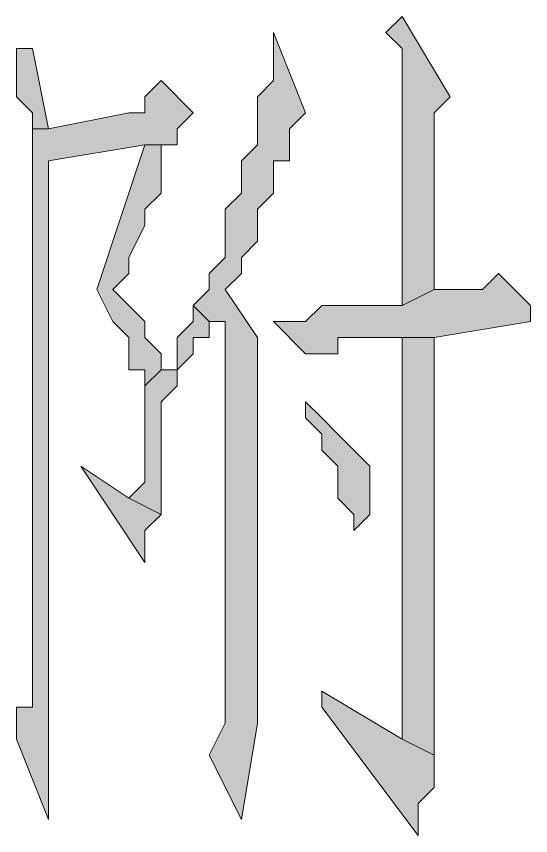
# Model space of a CAD drawing. Header units: millimetres. Extents: x 6 to 291, y 4 to 206.
# Drawn here: x 244.814 to 246.168, y 26.077 to 28.236 of the extents above; entities that cross this region are included whole.
import ezdxf

# ---------------------------------------------------------------- set-up
doc = ezdxf.new("R2010")
doc.units = ezdxf.units.MM
doc.layers.add('C00-00-00', color=7, linetype='Continuous')

msp = doc.modelspace()

# ---------------------------------------------------------------- hatches: boundary and pattern name
at = {"layer": 'C00-00-00'}
h = msp.add_hatch(color=256, dxfattribs=at)
h.dxf.hatch_style = 2
h.paths.add_polyline_path([(245.829665, 28.236342), (245.787332, 28.194008), (245.829665, 28.151675), (245.829665, 28.109342), (245.829665, 28.067008), (245.829665, 27.474342), (245.914332, 27.516675), (245.914332, 27.813008), (245.914332, 27.855342), (245.914332, 27.940008), (245.914332, 27.982342), (245.956665, 28.024675)])
h = msp.add_hatch(color=256, dxfattribs=at)
h.dxf.hatch_style = 2
h.paths.add_polyline_path([(245.491007, 28.193999), (245.491007, 28.066999), (245.448674, 28.024666), (245.448674, 27.982333), (245.448674, 27.939999), (245.448674, 27.897666), (245.40634, 27.855333), (245.40634, 27.812999), (245.40634, 27.770666), (245.364007, 27.728333), (245.364007, 27.685999), (245.364007, 27.643666), (245.364007, 27.601333), (245.321674, 27.558999), (245.321674, 27.516666), (245.27934, 27.474333), (245.321674, 27.431999), (245.364007, 27.431999), (245.364007, 27.347333), (245.364007, 26.373666), (245.321674, 26.288999), (245.40634, 26.119666), (245.448674, 26.373666), (245.448674, 27.347333), (245.448674, 27.389666), (245.364007, 27.516666), (245.40634, 27.558999), (245.40634, 27.601333), (245.448674, 27.643666), (245.448674, 27.685999), (245.448674, 27.728333), (245.491007, 27.770666), (245.491007, 27.812999), (245.491007, 27.855333), (245.53334, 27.855333), (245.53334, 27.897666), (245.53334, 27.939999), (245.575674, 27.982333)])
h = msp.add_hatch(color=256, dxfattribs=at)
h.dxf.hatch_style = 2
h.paths.add_polyline_path([(244.856001, 28.151673), (244.813667, 28.151673), (244.813667, 28.10934), (244.813667, 28.024673), (244.856001, 27.98234), (244.856001, 27.940006), (244.898334, 27.940006)])
h = msp.add_hatch(color=256, dxfattribs=at)
h.dxf.hatch_style = 2
h.paths.add_polyline_path([(245.194659, 28.067004), (245.152326, 28.024671), (245.152326, 27.982338), (245.109992, 27.982338), (244.898326, 27.940004), (244.855992, 27.940004), (244.855992, 27.897671), (244.855992, 27.093338), (244.855992, 27.008671), (244.855992, 26.416004), (244.813659, 26.416004), (244.813659, 26.331338), (244.898326, 26.119671), (244.898326, 26.416004), (244.898326, 27.855338), (245.152326, 27.897671), (245.236992, 27.897671), (245.236992, 27.940004), (245.279326, 27.982338)])
h = msp.add_hatch(color=256, dxfattribs=at)
h.dxf.hatch_style = 2
h.paths.add_polyline_path([(245.237001, 27.897667), (245.152335, 27.897667), (245.025335, 27.516667), (245.067668, 27.432001), (245.110001, 27.389667), (245.110001, 27.347334), (245.110001, 27.305001), (245.152335, 27.305001), (245.152335, 27.262667), (245.194668, 27.305001), (245.194668, 27.347334), (245.152335, 27.389667), (245.152335, 27.432001), (245.110001, 27.474334), (245.067668, 27.516667), (245.110001, 27.559001), (245.110001, 27.601334), (245.152335, 27.686001), (245.152335, 27.728334), (245.194668, 27.770667), (245.194668, 27.813001), (245.194668, 27.855334), (245.194668, 27.897667)])
h = msp.add_hatch(color=256, dxfattribs=at)
h.dxf.hatch_style = 2
h.paths.add_polyline_path([(246.083671, 27.559009), (246.041338, 27.516675), (245.914338, 27.516675), (245.829671, 27.474342), (245.787338, 27.474342), (245.702671, 27.474342), (245.618004, 27.474342), (245.575671, 27.432009), (245.491004, 27.432009), (245.575671, 27.347342), (245.618004, 27.347342), (245.660338, 27.347342), (245.660338, 27.389675), (245.829671, 27.389675), (245.914338, 27.389675), (246.168338, 27.432009), (246.168338, 27.474342)])
h = msp.add_hatch(color=256, dxfattribs=at)
h.dxf.hatch_style = 2
h.paths.add_polyline_path([(245.279328, 27.47434), (245.279328, 27.432007), (245.236994, 27.389674), (245.236994, 27.305007), (245.194661, 27.305007), (245.152328, 27.262674), (245.152328, 27.22034), (245.152328, 27.178007), (245.152328, 27.135674), (245.152328, 27.09334), (245.152328, 27.008674), (245.109994, 26.96634), (245.194661, 26.924007), (245.194661, 26.96634), (245.194661, 27.008674), (245.194661, 27.22034), (245.236994, 27.262674), (245.236994, 27.305007), (245.279328, 27.34734), (245.279328, 27.389674), (245.321661, 27.389674), (245.321661, 27.432007)])
h = msp.add_hatch(color=256, dxfattribs=at)
h.dxf.hatch_style = 2
h.paths.add_polyline_path([(245.914334, 27.389672), (245.829667, 27.389672), (245.829667, 26.458338), (245.829667, 26.331338), (245.914334, 26.289005)])
h = msp.add_hatch(color=256, dxfattribs=at)
h.dxf.hatch_style = 2
h.paths.add_polyline_path([(245.57566, 27.220334), (245.57566, 27.178001), (245.617993, 27.135668), (245.617993, 27.093334), (245.660326, 27.051001), (245.660326, 27.008668), (245.660326, 26.966334), (245.70266, 26.924001), (245.70266, 26.881668), (245.744993, 26.924001), (245.744993, 26.966334), (245.744993, 27.051001), (245.70266, 27.093334), (245.660326, 27.135668), (245.617993, 27.178001)])
h = msp.add_hatch(color=256, dxfattribs=at)
h.dxf.hatch_style = 2
h.paths.add_polyline_path([(244.982996, 27.050997), (245.152329, 26.796997), (245.152329, 26.839331), (245.152329, 26.881664), (245.194662, 26.923997), (245.109996, 26.966331)])
h = msp.add_hatch(color=256, dxfattribs=at)
h.dxf.hatch_style = 2
h.paths.add_polyline_path([(245.618002, 26.458333), (245.618002, 26.416), (245.872002, 26.077333), (245.872002, 26.162), (245.914335, 26.204333), (245.914335, 26.289), (245.829669, 26.331333)])

# ---------------------------------------------------------------- linework, layer by layer
at = {"layer": 'C00-00-00', "lineweight": 13}
for points in [[(245.829665, 28.236342), (245.787332, 28.194008), (245.829665, 28.151675), (245.829665, 28.109342), (245.829665, 28.067008), (245.829665, 27.474342), (245.914332, 27.516675), (245.914332, 27.813008), (245.914332, 27.855342), (245.914332, 27.940008), (245.914332, 27.982342), (245.956665, 28.024675)], [(245.491007, 28.193999), (245.491007, 28.066999), (245.448674, 28.024666), (245.448674, 27.982333), (245.448674, 27.939999), (245.448674, 27.897666), (245.40634, 27.855333), (245.40634, 27.812999), (245.40634, 27.770666), (245.364007, 27.728333), (245.364007, 27.685999), (245.364007, 27.643666), (245.364007, 27.601333), (245.321674, 27.558999), (245.321674, 27.516666), (245.27934, 27.474333), (245.321674, 27.431999), (245.364007, 27.431999), (245.364007, 27.347333), (245.364007, 26.373666), (245.321674, 26.288999), (245.40634, 26.119666), (245.448674, 26.373666), (245.448674, 27.347333), (245.448674, 27.389666), (245.364007, 27.516666), (245.40634, 27.558999), (245.40634, 27.601333), (245.448674, 27.643666), (245.448674, 27.685999), (245.448674, 27.728333), (245.491007, 27.770666), (245.491007, 27.812999), (245.491007, 27.855333), (245.53334, 27.855333), (245.53334, 27.897666), (245.53334, 27.939999), (245.575674, 27.982333)], [(244.856001, 28.151673), (244.813667, 28.151673), (244.813667, 28.10934), (244.813667, 28.024673), (244.856001, 27.98234), (244.856001, 27.940006), (244.898334, 27.940006)], [(245.194659, 28.067004), (245.152326, 28.024671), (245.152326, 27.982338), (245.109992, 27.982338), (244.898326, 27.940004), (244.855992, 27.940004), (244.855992, 27.897671), (244.855992, 27.093338), (244.855992, 27.008671), (244.855992, 26.416004), (244.813659, 26.416004), (244.813659, 26.331338), (244.898326, 26.119671), (244.898326, 26.416004), (244.898326, 27.855338), (245.152326, 27.897671), (245.236992, 27.897671), (245.236992, 27.940004), (245.279326, 27.982338)], [(245.237001, 27.897667), (245.152335, 27.897667), (245.025335, 27.516667), (245.067668, 27.432001), (245.110001, 27.389667), (245.110001, 27.347334), (245.110001, 27.305001), (245.152335, 27.305001), (245.152335, 27.262667), (245.194668, 27.305001), (245.194668, 27.347334), (245.152335, 27.389667), (245.152335, 27.432001), (245.110001, 27.474334), (245.067668, 27.516667), (245.110001, 27.559001), (245.110001, 27.601334), (245.152335, 27.686001), (245.152335, 27.728334), (245.194668, 27.770667), (245.194668, 27.813001), (245.194668, 27.855334), (245.194668, 27.897667)], [(246.083671, 27.559009), (246.041338, 27.516675), (245.914338, 27.516675), (245.829671, 27.474342), (245.787338, 27.474342), (245.702671, 27.474342), (245.618004, 27.474342), (245.575671, 27.432009), (245.491004, 27.432009), (245.575671, 27.347342), (245.618004, 27.347342), (245.660338, 27.347342), (245.660338, 27.389675), (245.829671, 27.389675), (245.914338, 27.389675), (246.168338, 27.432009), (246.168338, 27.474342)], [(245.279328, 27.47434), (245.279328, 27.432007), (245.236994, 27.389674), (245.236994, 27.305007), (245.194661, 27.305007), (245.152328, 27.262674), (245.152328, 27.22034), (245.152328, 27.178007), (245.152328, 27.135674), (245.152328, 27.09334), (245.152328, 27.008674), (245.109994, 26.96634), (245.194661, 26.924007), (245.194661, 26.96634), (245.194661, 27.008674), (245.194661, 27.22034), (245.236994, 27.262674), (245.236994, 27.305007), (245.279328, 27.34734), (245.279328, 27.389674), (245.321661, 27.389674), (245.321661, 27.432007)], [(245.914334, 27.389672), (245.829667, 27.389672), (245.829667, 26.458338), (245.829667, 26.331338), (245.914334, 26.289005)], [(245.57566, 27.220334), (245.57566, 27.178001), (245.617993, 27.135668), (245.617993, 27.093334), (245.660326, 27.051001), (245.660326, 27.008668), (245.660326, 26.966334), (245.70266, 26.924001), (245.70266, 26.881668), (245.744993, 26.924001), (245.744993, 26.966334), (245.744993, 27.051001), (245.70266, 27.093334), (245.660326, 27.135668), (245.617993, 27.178001)], [(244.982996, 27.050997), (245.152329, 26.796997), (245.152329, 26.839331), (245.152329, 26.881664), (245.194662, 26.923997), (245.109996, 26.966331)], [(245.618002, 26.458333), (245.618002, 26.416), (245.872002, 26.077333), (245.872002, 26.162), (245.914335, 26.204333), (245.914335, 26.289), (245.829669, 26.331333)]]:
    msp.add_lwpolyline(points, close=True, dxfattribs=at)

doc.saveas('drawing.dxf')
